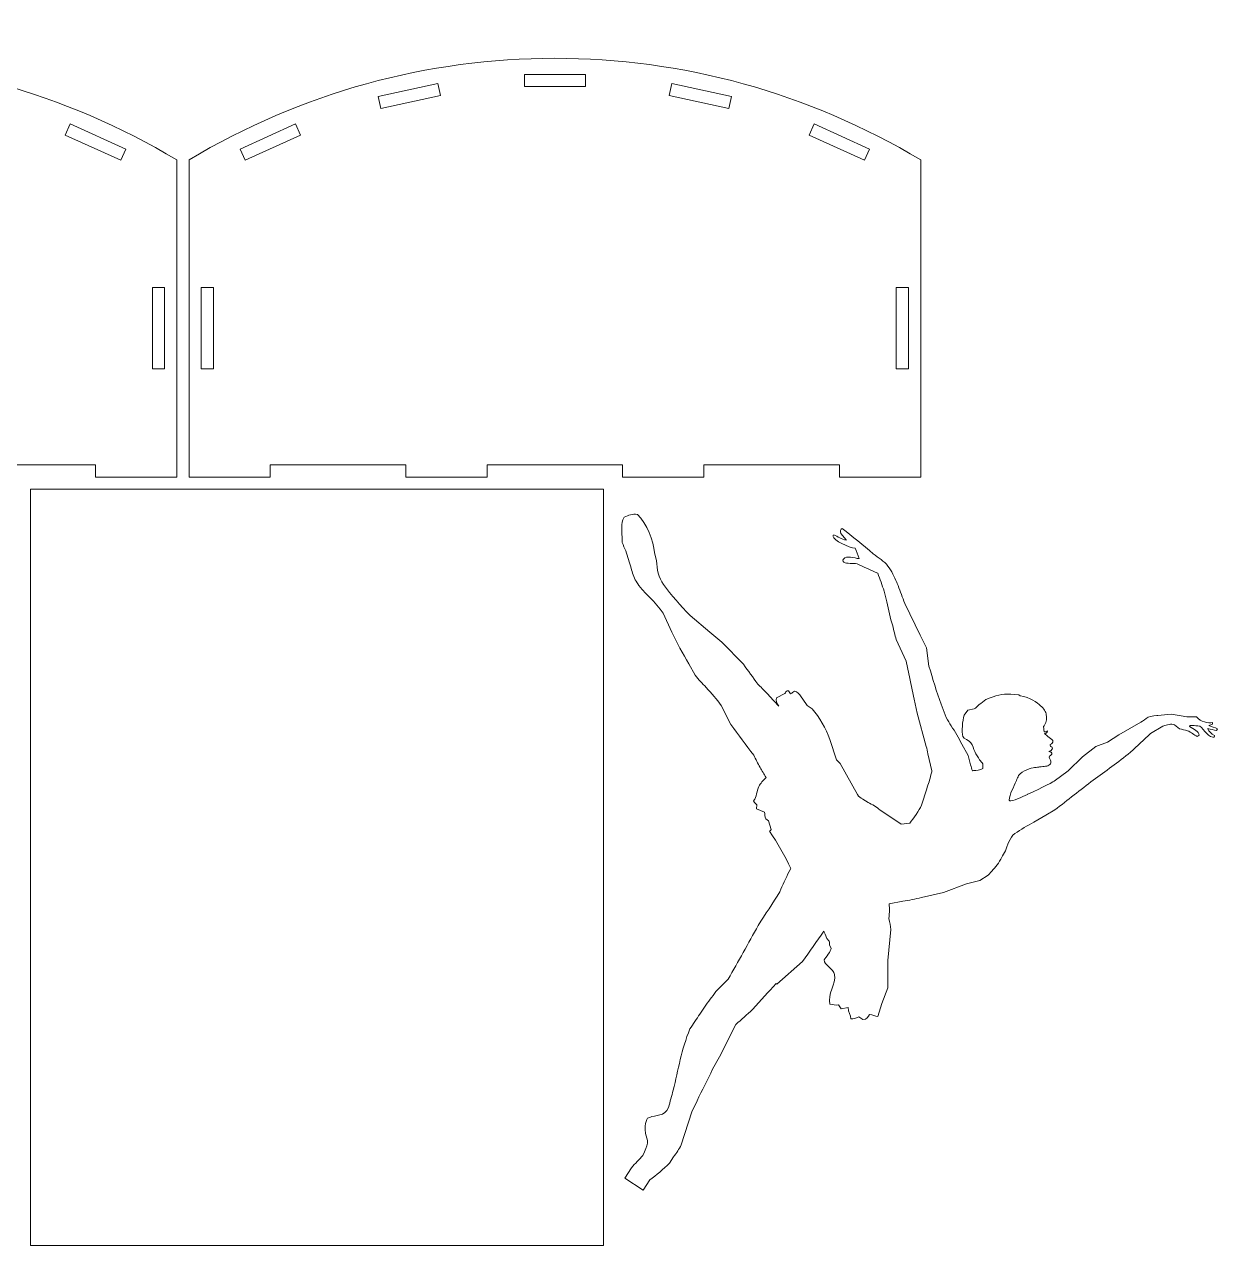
# Model space of a CAD drawing. Header units: millimetres. Extents: x -310 to 310, y -150 to 155.
# Drawn here: x 16 to 309.5, y -150 to 150.3 of the extents above; entities that cross this region are included whole.
import ezdxf

# ---------------------------------------------------------------- set-up
doc = ezdxf.new("R2010")
doc.units = ezdxf.units.MM
doc.header["$MEASUREMENT"] = 0
doc.layers.add('Layer 1', color=7, linetype='Continuous')

msp = doc.modelspace()

# ---------------------------------------------------------------- linework, layer by layer
at = {"layer": 'Layer 1', "color": 250, "lineweight": 20}
for points, knots in [([(53.4779, 117), (53.4779, 117), (53.4779, 39), (53.4779, 39), (53.4779, 39), (53.4779, 39), (33.4779, 39), (33.4779, 39), (33.4779, 39), (33.4779, 39), (33.4779, 42), (33.4779, 42), (33.4779, 42), (33.4779, 42), (0.1446, 42), (0.1446, 42), (0.1446, 42), (0.1446, 42), (0.1446, 39), (0.1446, 39), (0.1446, 39), (0.1446, 39), (-19.8554, 39), (-19.8554, 39), (-19.8554, 39), (-19.8554, 39), (-19.8554, 42), (-19.8554, 42), (-19.8554, 42), (-19.8554, 42), (-53.1888, 42), (-53.1888, 42), (-53.1888, 42), (-53.1888, 42), (-53.1888, 39), (-53.1888, 39), (-53.1888, 39), (-53.1888, 39), (-73.1888, 39), (-73.1888, 39), (-73.1888, 39), (-73.1888, 39), (-73.1888, 42), (-73.1888, 42), (-73.1888, 42), (-73.1888, 42), (-106.5221, 42), (-106.5221, 42), (-106.5221, 42), (-106.5221, 42), (-106.5221, 39), (-106.5221, 39), (-106.5221, 39), (-106.5221, 39), (-126.5221, 39), (-126.5221, 39), (-126.5221, 39), (-126.5221, 39), (-126.5221, 117), (-126.5221, 117), (-126.5221, 117), (-71.1517, 150.3333), (-1.8925, 150.3333), (53.4779, 117)], [0, 0, 0, 0, 0.05882353, 0.05882353, 0.05882353, 0.05882353, 0.11764706, 0.11764706, 0.11764706, 0.11764706, 0.17647059, 0.17647059, 0.17647059, 0.17647059, 0.23529412, 0.23529412, 0.23529412, 0.23529412, 0.29411765, 0.29411765, 0.29411765, 0.29411765, 0.35294118, 0.35294118, 0.35294118, 0.35294118, 0.41176471, 0.41176471, 0.41176471, 0.41176471, 0.47058824, 0.47058824, 0.47058824, 0.47058824, 0.52941176, 0.52941176, 0.52941176, 0.52941176, 0.58823529, 0.58823529, 0.58823529, 0.58823529, 0.64705882, 0.64705882, 0.64705882, 0.64705882, 0.70588235, 0.70588235, 0.70588235, 0.70588235, 0.76470588, 0.76470588, 0.76470588, 0.76470588, 0.82352941, 0.82352941, 0.82352941, 0.82352941, 0.88235294, 0.88235294, 0.88235294, 0.88235294, 1, 1, 1, 1]), ([(56.4779, 117), (56.4779, 117), (56.4779, 39), (56.4779, 39), (56.4779, 39), (56.4779, 39), (76.4779, 39), (76.4779, 39), (76.4779, 39), (76.4779, 39), (76.4779, 42), (76.4779, 42), (76.4779, 42), (76.4779, 42), (109.8112, 42), (109.8112, 42), (109.8112, 42), (109.8112, 42), (109.8112, 39), (109.8112, 39), (109.8112, 39), (109.8112, 39), (129.8112, 39), (129.8112, 39), (129.8112, 39), (129.8112, 39), (129.8112, 42), (129.8112, 42), (129.8112, 42), (129.8112, 42), (163.1446, 42), (163.1446, 42), (163.1446, 42), (163.1446, 42), (163.1446, 39), (163.1446, 39), (163.1446, 39), (163.1446, 39), (183.1446, 39), (183.1446, 39), (183.1446, 39), (183.1446, 39), (183.1446, 42), (183.1446, 42), (183.1446, 42), (183.1446, 42), (216.4779, 42), (216.4779, 42), (216.4779, 42), (216.4779, 42), (216.4779, 39), (216.4779, 39), (216.4779, 39), (216.4779, 39), (236.4779, 39), (236.4779, 39), (236.4779, 39), (236.4779, 39), (236.4779, 117), (236.4779, 117), (236.4779, 117), (181.1075, 150.3333), (111.8483, 150.3333), (56.4779, 117)], [0, 0, 0, 0, 0.05882353, 0.05882353, 0.05882353, 0.05882353, 0.11764706, 0.11764706, 0.11764706, 0.11764706, 0.17647059, 0.17647059, 0.17647059, 0.17647059, 0.23529412, 0.23529412, 0.23529412, 0.23529412, 0.29411765, 0.29411765, 0.29411765, 0.29411765, 0.35294118, 0.35294118, 0.35294118, 0.35294118, 0.41176471, 0.41176471, 0.41176471, 0.41176471, 0.47058824, 0.47058824, 0.47058824, 0.47058824, 0.52941176, 0.52941176, 0.52941176, 0.52941176, 0.58823529, 0.58823529, 0.58823529, 0.58823529, 0.64705882, 0.64705882, 0.64705882, 0.64705882, 0.70588235, 0.70588235, 0.70588235, 0.70588235, 0.76470588, 0.76470588, 0.76470588, 0.76470588, 0.82352941, 0.82352941, 0.82352941, 0.82352941, 0.88235294, 0.88235294, 0.88235294, 0.88235294, 1, 1, 1, 1]), ([(118.3157, 132.8393), (118.3157, 132.8393), (103.6561, 129.6619), (103.6561, 129.6619), (103.6561, 129.6619), (103.6561, 129.6619), (103.0206, 132.5938), (103.0206, 132.5938), (103.0206, 132.5938), (103.0206, 132.5938), (117.6802, 135.7712), (117.6802, 135.7712), (117.6802, 135.7712), (117.6802, 135.7712), (118.3157, 132.8393), (118.3157, 132.8393)], [0, 0, 0, 0, 0.2, 0.2, 0.2, 0.2, 0.4, 0.4, 0.4, 0.4, 0.6, 0.6, 0.6, 0.6, 1, 1, 1, 1]), ([(153.9779, 135.0528), (153.9779, 135.0528), (138.9779, 135.0528), (138.9779, 135.0528), (138.9779, 135.0528), (138.9779, 135.0528), (138.9779, 138.0528), (138.9779, 138.0528), (138.9779, 138.0528), (138.9779, 138.0528), (153.9779, 138.0528), (153.9779, 138.0528), (153.9779, 138.0528), (153.9779, 138.0528), (153.9779, 135.0528), (153.9779, 135.0528)], [0, 0, 0, 0, 0.2, 0.2, 0.2, 0.2, 0.4, 0.4, 0.4, 0.4, 0.6, 0.6, 0.6, 0.6, 1, 1, 1, 1]), ([(189.2997, 129.6619), (189.2997, 129.6619), (174.6401, 132.8393), (174.6401, 132.8393), (174.6401, 132.8393), (174.6401, 132.8393), (175.2756, 135.7712), (175.2756, 135.7712), (175.2756, 135.7712), (175.2756, 135.7712), (189.9352, 132.5938), (189.9352, 132.5938), (189.9352, 132.5938), (189.9352, 132.5938), (189.2997, 129.6619), (189.2997, 129.6619)], [0, 0, 0, 0, 0.2, 0.2, 0.2, 0.2, 0.4, 0.4, 0.4, 0.4, 0.6, 0.6, 0.6, 0.6, 1, 1, 1, 1]), ([(27.2663, 125.8526), (27.2663, 125.8526), (26.0242, 123.1218), (26.0242, 123.1218), (26.0242, 123.1218), (26.0242, 123.1218), (39.6781, 116.9112), (39.6781, 116.9112), (39.6781, 116.9112), (39.6781, 116.9112), (40.9202, 119.642), (40.9202, 119.642), (40.9202, 119.642), (40.9202, 119.642), (27.2663, 125.8526), (27.2663, 125.8526)], [0, 0, 0, 0, 0.2, 0.2, 0.2, 0.2, 0.4, 0.4, 0.4, 0.4, 0.6, 0.6, 0.6, 0.6, 1, 1, 1, 1]), ([(82.6895, 125.8526), (82.6895, 125.8526), (83.9316, 123.1218), (83.9316, 123.1218), (83.9316, 123.1218), (83.9316, 123.1218), (70.2777, 116.9112), (70.2777, 116.9112), (70.2777, 116.9112), (70.2777, 116.9112), (69.0356, 119.642), (69.0356, 119.642), (69.0356, 119.642), (69.0356, 119.642), (82.6895, 125.8526), (82.6895, 125.8526)], [0, 0, 0, 0, 0.2, 0.2, 0.2, 0.2, 0.4, 0.4, 0.4, 0.4, 0.6, 0.6, 0.6, 0.6, 1, 1, 1, 1]), ([(222.6781, 116.9112), (222.6781, 116.9112), (209.0242, 123.1218), (209.0242, 123.1218), (209.0242, 123.1218), (209.0242, 123.1218), (210.2663, 125.8526), (210.2663, 125.8526), (210.2663, 125.8526), (210.2663, 125.8526), (223.9202, 119.642), (223.9202, 119.642), (223.9202, 119.642), (223.9202, 119.642), (222.6781, 116.9112), (222.6781, 116.9112)], [0, 0, 0, 0, 0.2, 0.2, 0.2, 0.2, 0.4, 0.4, 0.4, 0.4, 0.6, 0.6, 0.6, 0.6, 1, 1, 1, 1]), ([(50.4779, 85.6441), (50.4779, 85.6441), (47.4779, 85.6441), (47.4779, 85.6441), (47.4779, 85.6441), (47.4779, 85.6441), (47.4779, 65.6441), (47.4779, 65.6441), (47.4779, 65.6441), (47.4779, 65.6441), (50.4779, 65.6441), (50.4779, 65.6441), (50.4779, 65.6441), (50.4779, 65.6441), (50.4779, 85.6441), (50.4779, 85.6441)], [0, 0, 0, 0, 0.2, 0.2, 0.2, 0.2, 0.4, 0.4, 0.4, 0.4, 0.6, 0.6, 0.6, 0.6, 1, 1, 1, 1]), ([(59.4779, 85.6441), (59.4779, 85.6441), (62.4779, 85.6441), (62.4779, 85.6441), (62.4779, 85.6441), (62.4779, 85.6441), (62.4779, 65.6441), (62.4779, 65.6441), (62.4779, 65.6441), (62.4779, 65.6441), (59.4779, 65.6441), (59.4779, 65.6441), (59.4779, 65.6441), (59.4779, 65.6441), (59.4779, 85.6441), (59.4779, 85.6441)], [0, 0, 0, 0, 0.2, 0.2, 0.2, 0.2, 0.4, 0.4, 0.4, 0.4, 0.6, 0.6, 0.6, 0.6, 1, 1, 1, 1]), ([(230.4779, 65.6441), (230.4779, 65.6441), (230.4779, 85.6441), (230.4779, 85.6441), (230.4779, 85.6441), (230.4779, 85.6441), (233.4779, 85.6441), (233.4779, 85.6441), (233.4779, 85.6441), (233.4779, 85.6441), (233.4779, 65.6441), (233.4779, 65.6441), (233.4779, 65.6441), (233.4779, 65.6441), (230.4779, 65.6441), (230.4779, 65.6441)], [0, 0, 0, 0, 0.2, 0.2, 0.2, 0.2, 0.4, 0.4, 0.4, 0.4, 0.6, 0.6, 0.6, 0.6, 1, 1, 1, 1]), ([(158.4779, 36), (158.4779, 36), (17.4779, 36), (17.4779, 36), (17.4779, 36), (17.4779, 36), (17.4779, -150), (17.4779, -150), (17.4779, -150), (17.4779, -150), (158.4779, -150), (158.4779, -150), (158.4779, -150), (158.4779, -150), (158.4779, 36), (158.4779, 36)], [0, 0, 0, 0, 0.2, 0.2, 0.2, 0.2, 0.4, 0.4, 0.4, 0.4, 0.6, 0.6, 0.6, 0.6, 1, 1, 1, 1])]:
    msp.add_open_spline(points, degree=3, knots=knots, dxfattribs=at)
at = {"layer": 'Layer 1', "color": 250, "lineweight": 9}
msp.add_open_spline([(174.6551, -129.7202), (174.6551, -129.7202), (175.6943, -128.2017), (175.6943, -128.2017), (175.6943, -128.2017), (176.3606, -127.1859), (177.1027, -126.3007), (177.5199, -125.2407), (177.5199, -125.2407), (177.5199, -125.2407), (180.2042, -117.0872), (180.2042, -117.0872), (180.2042, -117.0872), (180.2042, -117.0872), (181.5069, -114.3987), (181.5069, -114.3987), (181.5069, -114.3987), (182.5735, -111.7786), (184.1097, -109.3386), (185.2964, -106.6256), (185.2964, -106.6256), (185.2964, -106.6256), (186.9422, -103.5809), (186.9422, -103.5809), (186.9422, -103.5809), (186.9422, -103.5809), (190.9969, -95.6385), (190.9969, -95.6385), (190.9969, -95.6385), (192.3705, -94.4036), (193.745, -93.1741), (195.1182, -91.9422), (195.1182, -91.9422), (195.1182, -91.9422), (198.9039, -87.7553), (198.9039, -87.7553), (198.9039, -87.7553), (199.5789, -87.0157), (200.26, -86.2785), (200.9355, -85.5382), (200.9355, -85.5382), (200.9841, -85.5854), (201.0337, -85.6291), (201.0766, -85.6728), (201.0766, -85.6728), (201.0766, -85.6728), (207.3879, -80.1716), (207.3879, -80.1716), (207.3879, -80.1716), (209.1339, -77.6787), (210.8852, -75.1887), (212.6377, -72.6978), (212.6377, -72.6978), (212.7727, -72.9418), (212.9016, -73.1909), (212.9898, -73.4435), (212.9898, -73.4435), (212.9898, -73.4435), (213.3664, -74.4702), (213.3664, -74.4702), (213.3664, -74.4702), (213.3664, -74.4702), (214.0042, -75.1519), (214.0042, -75.1519), (214.0042, -75.1519), (214.0184, -75.4478), (214.0329, -75.7445), (214.0426, -76.0363), (214.0426, -76.0363), (214.0426, -76.0363), (214.4638, -76.9077), (214.4638, -76.9077), (214.4638, -76.9077), (214.468, -77.3943), (213.094, -79.2769), (212.737, -79.7499), (212.737, -79.7499), (212.6654, -81.0046), (215.0801, -81.9158), (215.3038, -83.3135), (215.3038, -83.3135), (215.6875, -85.6815), (213.4862, -88.0676), (214.1347, -90.6461), (214.1347, -90.6461), (214.901, -90.578), (215.389, -91.0373), (216.2696, -90.7547), (216.2696, -90.7547), (216.2696, -90.7547), (216.9481, -91.7375), (216.9481, -91.7375), (216.9481, -91.7375), (216.9481, -91.7375), (218.6098, -91.462), (218.6098, -91.462), (218.6098, -91.462), (218.621, -92.5799), (219.2905, -93.3132), (219.3184, -94.2485), (219.3184, -94.2485), (219.9067, -94.277), (220.4791, -94.1459), (221.2209, -93.7064), (221.2209, -93.7064), (221.2209, -93.7064), (222.2692, -94.4202), (222.2692, -94.4202), (222.2692, -94.4202), (223.2061, -94.3722), (223.5714, -93.7519), (223.912, -93.1796), (223.912, -93.1796), (224.6963, -93.1711), (225.2182, -93.5468), (225.9363, -93.6736), (225.9363, -93.6736), (225.9363, -93.6736), (226.9397, -90.4606), (226.9397, -90.4606), (226.9397, -90.4606), (226.9397, -90.4606), (228.3657, -86.6146), (228.3657, -86.6146), (228.3657, -86.6146), (228.3657, -86.6146), (228.3693, -79.8688), (228.3693, -79.8688), (228.3693, -79.8688), (228.3693, -79.8688), (229.1485, -72.296), (229.1485, -72.296), (229.1485, -72.296), (229.1673, -71.4081), (228.7231, -70.5219), (228.674, -69.5789), (228.674, -69.5789), (228.7179, -68.839), (228.7596, -68.1045), (228.8056, -67.3666), (228.8056, -67.3666), (228.8056, -67.3666), (228.7398, -65.9191), (228.7398, -65.9191), (228.7398, -65.9191), (228.7398, -65.9191), (232.0874, -65.2602), (232.0874, -65.2602), (232.0874, -65.2602), (233.5762, -65.113), (235.2304, -64.8143), (236.6486, -64.3568), (236.6486, -64.3568), (236.6486, -64.3568), (242.1226, -63.1276), (242.1226, -63.1276), (242.1226, -63.1276), (242.1226, -63.1276), (247.7662, -61.0455), (247.7662, -61.0455), (247.7662, -61.0455), (247.7662, -61.0455), (250.9981, -60.2339), (250.9981, -60.2339), (250.9981, -60.2339), (250.9981, -60.2339), (253.0905, -58.8703), (253.0905, -58.8703), (253.0905, -58.8703), (253.0905, -58.8703), (253.9604, -57.8962), (253.9604, -57.8962), (253.9604, -57.8962), (254.9008, -56.9635), (255.801, -55.877), (256.4186, -54.4984), (256.4186, -54.4984), (256.7228, -53.9763), (257.0244, -53.4557), (257.3309, -52.9376), (257.3309, -52.9376), (257.7945, -51.7913), (258.3752, -49.5513), (259.6128, -48.6897), (259.6128, -48.6897), (261.1147, -47.6433), (262.7747, -46.7348), (264.3285, -45.847), (264.3285, -45.847), (264.3285, -45.847), (267.2329, -44.1254), (267.2329, -44.1254), (267.2329, -44.1254), (267.2329, -44.1254), (269.4839, -42.8666), (269.4839, -42.8666), (269.4839, -42.8666), (272.6366, -40.4101), (275.7919, -37.956), (278.9424, -35.4984), (278.9424, -35.4984), (282.0114, -33.3136), (285.0592, -31.1763), (288.0946, -28.6611), (288.0946, -28.6611), (289.749, -27.1379), (291.4064, -25.6125), (293.0566, -24.0886), (293.0566, -24.0886), (293.0566, -24.0886), (296.0286, -22.263), (296.0286, -22.263), (296.0286, -22.263), (296.0286, -22.263), (296.068, -22.2852), (296.068, -22.2852), (296.068, -22.2852), (296.0754, -22.2664), (296.0869, -22.2488), (296.0951, -22.2333), (296.0951, -22.2333), (297.1036, -21.8674), (298.1415, -21.5911), (298.9516, -21.915), (298.9516, -21.915), (298.9516, -21.915), (300.1631, -22.8827), (300.1631, -22.8827), (300.1631, -22.8827), (300.8118, -23.0462), (301.461, -23.2097), (302.1137, -23.3698), (302.1137, -23.3698), (303.0809, -23.7272), (303.7218, -24.4834), (304.5225, -24.7761), (304.5225, -24.7761), (304.5225, -24.7761), (304.9861, -24.4693), (304.9861, -24.4693), (304.9861, -24.4693), (304.9216, -23.5234), (303.6568, -23.0214), (302.5982, -22.3744), (302.5982, -22.3744), (302.5982, -22.3744), (302.7964, -22.0721), (302.7964, -22.0721), (302.7964, -22.0721), (303.4192, -22.0981), (304.0391, -22.1256), (304.6663, -22.1577), (304.6663, -22.1577), (305.9096, -22.2263), (306.8312, -24.8603), (308.324, -24.991), (308.324, -24.991), (308.324, -24.991), (308.6849, -24.9682), (308.6849, -24.9682), (308.6849, -24.9682), (308.7126, -24.8418), (308.737, -24.7091), (308.7666, -24.5837), (308.7666, -24.5837), (307.9859, -24.0937), (307.4025, -23.6025), (307.1677, -23.0117), (307.1677, -23.0117), (307.1432, -22.9642), (307.117, -22.9112), (307.0886, -22.8699), (307.0886, -22.8699), (307.8965, -22.9922), (308.5502, -23.2498), (309.2402, -23.3209), (309.2402, -23.3209), (309.2402, -23.3209), (309.522, -22.8912), (309.522, -22.8912), (309.522, -22.8912), (308.8171, -22.6305), (308.1121, -22.372), (307.4073, -22.1187), (307.4073, -22.1187), (307.4073, -22.1187), (307.4487, -22.0556), (307.4487, -22.0556), (307.4487, -22.0556), (307.7074, -21.9633), (307.9749, -21.8765), (308.2357, -21.7865), (308.2357, -21.7865), (308.2357, -21.7865), (308.2793, -21.7201), (308.2793, -21.7201), (308.2793, -21.7201), (308.2664, -21.5988), (308.2605, -21.4777), (308.2545, -21.3547), (308.2545, -21.3547), (307.2003, -21.568), (305.2943, -21.2535), (304.3612, -19.9432), (304.3612, -19.9432), (303.6177, -19.8713), (302.7564, -20.0497), (301.9867, -19.9592), (301.9867, -19.9592), (300.6936, -19.7519), (299.4, -19.5509), (298.1025, -19.3395), (298.1025, -19.3395), (297.0128, -19.456), (295.9297, -19.5435), (294.8472, -19.6272), (294.8472, -19.6272), (294.8472, -19.6272), (293.0059, -19.742), (292.4463, -20.0704), (292.4463, -20.0704), (291.829, -20.4869), (291.2275, -20.927), (290.6348, -21.2661), (290.6348, -21.2661), (290.6348, -21.2661), (285.209, -24.4174), (285.209, -24.4174), (285.209, -24.4174), (285.209, -24.4174), (282.4506, -26.1551), (282.4506, -26.1551), (282.4506, -26.1551), (282.4506, -26.1551), (279.5905, -27.2854), (279.5905, -27.2854), (279.5905, -27.2854), (279.5905, -27.2854), (276.2723, -29.8155), (276.2723, -29.8155), (276.2723, -29.8155), (276.2723, -29.8155), (272.7226, -33.2296), (272.7226, -33.2296), (272.7226, -33.2296), (272.7226, -33.2296), (269.3294, -35.8004), (269.3294, -35.8004), (269.3294, -35.8004), (268.8524, -36.0421), (264.2315, -38.4045), (262.7692, -39.0057), (262.7692, -39.0057), (262.7692, -39.0057), (262.7851, -39.0216), (262.7851, -39.0216), (262.7851, -39.0216), (261.3772, -39.7025), (259.0808, -40.808), (258.3498, -40.6156), (258.3498, -40.6156), (258.3182, -40.5681), (258.2885, -40.518), (258.2561, -40.4723), (258.2561, -40.4723), (258.3916, -38.89), (259.3333, -37.2765), (260.0147, -35.6121), (260.0147, -35.6121), (260.2038, -35.1969), (260.3876, -34.7814), (260.5762, -34.3636), (260.5762, -34.3636), (261.3975, -33.1698), (263.7834, -32.5512), (264.4583, -32.4025), (264.4583, -32.4025), (264.4815, -32.4115), (264.5097, -32.4085), (264.5345, -32.4207), (264.5345, -32.4207), (264.983, -32.3677), (265.5329, -32.3034), (265.7308, -32.2935), (265.7308, -32.2935), (265.7611, -32.2923), (265.7809, -32.2784), (265.8004, -32.264), (265.8004, -32.264), (266.2642, -32.2245), (266.7329, -32.157), (267.204, -32.1143), (267.204, -32.1143), (267.6266, -32.072), (267.9993, -31.9194), (268.216, -31.7033), (268.216, -31.7033), (268.3935, -31.5548), (268.4742, -31.3948), (268.4989, -31.2718), (268.4989, -31.2718), (268.4989, -31.2718), (268.5054, -31.2649), (268.5054, -31.2649), (268.5054, -31.2649), (268.5054, -31.2649), (268.5142, -31.1724), (268.5142, -31.1724), (268.5142, -31.1724), (268.5117, -31.162), (268.5108, -31.159), (268.5145, -31.1482), (268.5145, -31.1482), (268.5152, -30.9746), (268.4775, -30.6743), (268.435, -30.5824), (268.435, -30.5824), (268.3381, -30.3962), (268.1007, -30.1648), (268.1195, -29.9051), (268.1195, -29.9051), (268.1421, -29.4254), (268.5971, -29.458), (268.7078, -29.1037), (268.7078, -29.1037), (268.7389, -28.9979), (268.7252, -28.7533), (268.6066, -28.6826), (268.6066, -28.6826), (268.5375, -28.6373), (268.4713, -28.6079), (268.3813, -28.5752), (268.3813, -28.5752), (268.2907, -28.5389), (268.1782, -28.5116), (268.0614, -28.5123), (268.0614, -28.5123), (268.0584, -28.5091), (268.0521, -28.505), (268.0506, -28.4994), (268.0506, -28.4994), (268.0506, -28.4994), (268.0435, -28.4756), (268.0435, -28.4756), (268.0435, -28.4756), (268.4643, -28.3087), (268.8264, -28.1515), (268.8717, -27.7699), (268.8717, -27.7699), (268.8806, -27.6926), (268.8709, -27.5218), (268.8064, -27.435), (268.8064, -27.435), (268.6854, -27.2856), (268.3304, -27.3227), (268.3262, -27.0246), (268.3262, -27.0246), (268.3191, -26.5791), (268.6101, -26.6946), (268.8334, -26.4203), (268.8334, -26.4203), (268.9364, -26.2956), (269.0137, -26.1116), (269.0256, -25.9363), (269.0256, -25.9363), (269.044, -25.702), (268.6094, -25.4661), (268.4884, -25.3725), (268.4884, -25.3725), (268.2759, -25.2008), (268.0481, -25.0363), (267.8275, -24.8689), (267.8275, -24.8689), (267.6898, -24.7635), (267.5907, -24.6236), (267.4496, -24.5095), (267.4496, -24.5095), (267.2939, -24.3762), (267.0973, -24.2542), (266.9705, -24.0843), (266.9705, -24.0843), (266.9705, -24.0843), (266.9895, -24.0503), (266.9895, -24.0503), (266.9895, -24.0503), (267.1227, -24.0301), (267.2638, -24.0026), (267.3837, -23.9369), (267.3837, -23.9369), (267.5039, -23.8675), (267.7612, -23.5335), (267.714, -23.4017), (267.714, -23.4017), (267.6143, -23.3867), (267.5278, -23.5293), (267.4555, -23.5782), (267.4555, -23.5782), (267.316, -23.6664), (267.0311, -23.6669), (266.9005, -23.6533), (266.9005, -23.6533), (266.9005, -23.6533), (266.8573, -23.637), (266.8573, -23.637), (266.8573, -23.637), (266.7906, -23.4708), (266.8036, -22.9849), (266.7854, -22.7709), (266.7854, -22.7709), (266.7689, -22.6218), (266.6729, -22.4232), (266.7156, -22.3126), (266.7156, -22.3126), (266.7572, -22.2101), (266.8852, -22.1209), (266.9471, -22.0313), (266.9471, -22.0313), (267.0862, -21.83), (267.2131, -21.573), (267.2883, -21.3363), (267.2883, -21.3363), (267.4169, -20.9573), (267.4746, -20.5329), (267.4657, -20.0906), (267.4657, -20.0906), (267.4671, -19.9161), (267.4293, -19.7382), (267.377, -19.5612), (267.377, -19.5612), (267.3918, -18.7167), (266.7009, -17.88), (265.9929, -17.2445), (265.9929, -17.2445), (265.1385, -16.4323), (263.419, -15.1341), (260.988, -14.7666), (260.988, -14.7666), (260.988, -14.7666), (260.6238, -14.5772), (260.6238, -14.5772), (260.6238, -14.5772), (260.6238, -14.5772), (259.4368, -14.4541), (259.4368, -14.4541), (259.4368, -14.4541), (257.2676, -14.2127), (255.5117, -14.5309), (253.5583, -15.301), (253.5583, -15.301), (253.5583, -15.301), (252.5236, -15.7025), (252.5236, -15.7025), (252.5236, -15.7025), (251.9666, -16.1191), (251.412, -16.541), (250.8511, -16.9582), (250.8511, -16.9582), (250.3627, -17.3591), (250.1138, -17.833), (249.6087, -18.0311), (249.6087, -18.0311), (249.6087, -18.0311), (248.0815, -18.303), (248.0815, -18.303), (248.0815, -18.303), (248.0815, -18.303), (247.209, -19.5777), (247.209, -19.5777), (247.209, -19.5777), (246.7522, -20.968), (246.4979, -23.6008), (246.8528, -24.82), (246.8528, -24.82), (246.9716, -25.2537), (248.4685, -25.8797), (248.796, -26.3258), (248.796, -26.3258), (249.2848, -26.9904), (249.4602, -27.8234), (249.7851, -28.5181), (249.7851, -28.5181), (250.1864, -29.202), (250.5809, -29.8891), (250.983, -30.5749), (250.983, -30.5749), (251.2508, -30.8948), (251.5174, -31.2069), (251.7841, -31.5267), (251.7841, -31.5267), (251.7841, -31.5267), (251.7651, -32.6712), (251.7651, -32.6712), (251.7651, -32.6712), (251.1416, -32.9757), (250.1407, -33.2901), (249.4548, -33.1961), (249.4548, -33.1961), (249.366, -33.2175), (249.2777, -33.2354), (249.1856, -33.2542), (249.1856, -33.2542), (249.049, -32.7628), (248.9045, -32.2719), (248.7633, -31.7801), (248.7633, -31.7801), (248.7633, -31.7801), (248.148, -29.4868), (248.148, -29.4868), (248.148, -29.4868), (248.148, -29.4868), (246.59, -26.6914), (246.59, -26.6914), (246.59, -26.6914), (245.8403, -25.1919), (244.926, -23.6093), (243.9973, -22.1761), (243.9973, -22.1761), (243.5762, -21.5038), (243.1621, -20.831), (242.7402, -20.1571), (242.7402, -20.1571), (242.7402, -20.1571), (241.517, -16.848), (241.517, -16.848), (241.517, -16.848), (240.3358, -13.796), (239.4992, -10.5945), (238.5231, -7.4812), (238.5231, -7.4812), (238.5231, -7.4812), (237.907, -2.953), (237.907, -2.953), (237.907, -2.953), (237.907, -2.953), (236.3353, 0.1186), (236.3353, 0.1186), (236.3353, 0.1186), (236.3353, 0.1186), (232.5678, 7.9505), (232.5678, 7.9505), (232.5678, 7.9505), (232.0177, 9.4011), (231.4612, 10.8563), (230.907, 12.3062), (230.907, 12.3062), (230.907, 12.3062), (230.9548, 12.3269), (230.9548, 12.3269), (230.9548, 12.3269), (230.8496, 12.5451), (230.754, 12.7601), (230.6526, 12.9786), (230.6526, 12.9786), (230.6414, 13.0045), (230.6345, 13.031), (230.6205, 13.0598), (230.6205, 13.0598), (230.6205, 13.0598), (230.6127, 13.0639), (230.6127, 13.0639), (230.6127, 13.0639), (229.9614, 14.475), (229.3389, 15.895), (228.4264, 17.1127), (228.4264, 17.1127), (227.5042, 18.3514), (225.9947, 19.1274), (224.8224, 20.1356), (224.8224, 20.1356), (222.3202, 22.2818), (219.7472, 24.3569), (217.1259, 26.3935), (217.1259, 26.3935), (216.7637, 26.2275), (216.6185, 25.5981), (216.8274, 25.1558), (216.8274, 25.1558), (216.8274, 25.1558), (218.1814, 23.5498), (218.1814, 23.5498), (218.1814, 23.5498), (218.1814, 23.5498), (218.1807, 23.4826), (218.1807, 23.4826), (218.1807, 23.4826), (216.9242, 23.6415), (216.138, 24.4443), (215.0975, 24.7665), (215.0975, 24.7665), (215.0273, 24.702), (214.9594, 24.632), (214.8897, 24.5657), (214.8897, 24.5657), (214.9746, 23.3488), (218.9007, 21.6645), (220.3589, 21.5155), (220.3589, 21.5155), (220.6215, 20.7573), (221.0656, 19.8283), (221.3507, 18.948), (221.3507, 18.948), (220.2385, 19.0472), (218.1253, 19.8645), (217.4888, 18.7985), (217.4888, 18.7985), (217.354, 18.6405), (217.3131, 18.4828), (217.4104, 18.2498), (217.4104, 18.2498), (217.5059, 18.1197), (217.4167, 18.2094), (217.5451, 18.1084), (217.5451, 18.1084), (218.336, 17.5853), (219.813, 17.9422), (220.8451, 17.6425), (220.8451, 17.6425), (222.5414, 16.8837), (224.2294, 16.1206), (225.9174, 15.3598), (225.9174, 15.3598), (226.458, 13.8804), (226.9781, 12.4101), (227.5079, 10.9492), (227.5079, 10.9492), (227.7466, 10.0677), (227.9323, 9.1894), (228.1211, 8.2844), (228.1211, 8.2844), (228.53, 6.3265), (228.9822, 4.3278), (229.5966, 2.4176), (229.5966, 2.4176), (229.8769, 1.3002), (230.154, 0.1773), (230.4332, -0.9419), (230.4332, -0.9419), (230.4332, -0.9419), (232.872, -6.2827), (232.872, -6.2827), (232.872, -6.2827), (232.872, -6.2827), (233.5373, -9.3797), (233.5373, -9.3797), (233.5373, -9.3797), (233.9967, -11.4675), (234.4503, -13.5508), (234.9063, -15.6383), (234.9063, -15.6383), (234.9063, -15.6383), (235.5975, -19.0561), (235.5975, -19.0561), (235.5975, -19.0561), (235.5975, -19.0561), (237.8583, -27.2502), (237.8583, -27.2502), (237.8583, -27.2502), (237.9891, -27.8508), (238.1245, -28.4531), (238.2545, -29.0556), (238.2545, -29.0556), (238.2545, -29.0556), (239.2621, -33.2225), (239.2621, -33.2225), (239.2621, -33.2225), (239.1708, -33.5612), (239.0731, -33.8933), (238.9831, -34.2314), (238.9831, -34.2314), (238.7391, -35.3693), (238.3737, -36.4566), (237.9538, -37.6824), (237.9538, -37.6824), (237.9538, -37.6824), (236.6523, -41.7241), (236.6523, -41.7241), (236.6523, -41.7241), (236.1794, -42.999), (234.623, -44.9185), (233.8122, -46.1093), (233.8122, -46.1093), (233.8122, -46.1093), (231.6704, -46.3223), (231.6704, -46.3223), (231.6704, -46.3223), (231.6704, -46.3223), (226.456, -42.8664), (226.456, -42.8664), (226.456, -42.8664), (225.7895, -42.2581), (224.4156, -41.4292), (223.5654, -41.0453), (223.5654, -41.0453), (223.5654, -41.0453), (222.229, -40.249), (222.229, -40.249), (222.229, -40.249), (222.2069, -40.2143), (222.1794, -40.182), (222.154, -40.1466), (222.154, -40.1466), (221.6914, -39.9589), (221.262, -39.6172), (220.9487, -39.0499), (220.9487, -39.0499), (220.9487, -39.0499), (216.704, -31.4287), (216.704, -31.4287), (216.704, -31.4287), (216.4339, -31.2288), (216.146, -30.9472), (215.8047, -30.4993), (215.8047, -30.4993), (215.8047, -30.4993), (214.1375, -25.5249), (214.1375, -25.5249), (214.1375, -25.5249), (213.1432, -22.824), (211.5462, -19.958), (209.7736, -18.0323), (209.7736, -18.0323), (209.7736, -18.0323), (208.5672, -17.1472), (208.5672, -17.1472), (208.5672, -17.1472), (207.5103, -15.9707), (206.7537, -13.9166), (205.4433, -13.6324), (205.4433, -13.6324), (205.0154, -13.922), (204.9514, -14.0455), (204.458, -14.3102), (204.458, -14.3102), (204.458, -14.3102), (203.9929, -13.596), (203.9929, -13.596), (203.9929, -13.596), (203.9929, -13.596), (203.6639, -13.5836), (203.6639, -13.5836), (203.6639, -13.5836), (203.2789, -13.5985), (203.3106, -14.0032), (203.0582, -14.2448), (203.0582, -14.2448), (203.0582, -14.2448), (201.0016, -15.3261), (201.0016, -15.3261), (201.0016, -15.3261), (200.8237, -15.9023), (201.0915, -16.6678), (201.5394, -17.3583), (201.5394, -17.3583), (200.5664, -16.2629), (199.55, -15.1729), (198.5365, -14.0677), (198.5365, -14.0677), (197.8252, -13.3419), (197.1064, -12.6114), (196.386, -11.8866), (196.386, -11.8866), (195.2116, -10.2655), (194.039, -8.6472), (192.8627, -7.0299), (192.8627, -7.0299), (192.8627, -7.0299), (187.52, -1.5971), (187.52, -1.5971), (187.52, -1.5971), (187.52, -1.5971), (184.6311, 0.8739), (184.6311, 0.8739), (184.6311, 0.8739), (184.6311, 0.8739), (179.7428, 5.0035), (179.7428, 5.0035), (179.7428, 5.0035), (177.3792, 7.348), (175.1017, 9.9977), (173.2431, 12.5496), (173.2431, 12.5496), (171.9341, 14.3391), (171.6454, 16.3718), (171.4438, 18.3939), (171.4438, 18.3939), (171.4438, 18.3939), (171.0059, 20.4915), (171.0059, 20.4915), (171.0059, 20.4915), (170.7555, 23.0668), (169.1133, 27.7433), (166.8085, 29.8377), (166.8085, 29.8377), (165.5108, 29.9906), (164.6553, 29.664), (163.5123, 29.1083), (163.5123, 29.1083), (162.6493, 27.5041), (162.9726, 25.7629), (163.021, 24.302), (163.021, 24.302), (163.0264, 23.8354), (163.0276, 23.3733), (163.0338, 22.9056), (163.0338, 22.9056), (163.3241, 22.2146), (163.6121, 21.5217), (163.9071, 20.8311), (163.9071, 20.8311), (164.3449, 19.4208), (164.7866, 18.0159), (165.222, 16.6105), (165.222, 16.6105), (165.5815, 15.5361), (165.7956, 14.3945), (166.457, 13.3724), (166.457, 13.3724), (168.2227, 10.6446), (171.3552, 8.2271), (173.1405, 5.5185), (173.1405, 5.5185), (173.1405, 5.5185), (175.2776, 0.8409), (175.2776, 0.8409), (175.2776, 0.8409), (176.5116, -1.8209), (177.9508, -4.3386), (179.4336, -6.9342), (179.4336, -6.9342), (179.4336, -6.9342), (181.0181, -9.7499), (181.0181, -9.7499), (181.0181, -9.7499), (181.7555, -10.8306), (182.7711, -11.7211), (183.7164, -12.7526), (183.7164, -12.7526), (185.0364, -14.1937), (186.334, -15.6664), (187.3788, -17.1554), (187.3788, -17.1554), (187.3788, -17.1554), (189.7715, -21.8488), (189.7715, -21.8488), (189.7715, -21.8488), (191.6438, -24.3667), (193.519, -26.8778), (195.3926, -29.3912), (195.3926, -29.3912), (195.9127, -30.4), (196.4305, -31.4108), (196.9515, -32.4182), (196.9515, -32.4182), (197.4446, -33.2361), (197.9374, -34.0533), (198.4254, -34.8703), (198.4254, -34.8703), (197.7853, -35.6031), (197.0226, -36.3044), (196.6392, -37.0826), (196.6392, -37.0826), (196.0965, -38.1725), (196.1815, -39.6387), (195.3722, -40.6414), (195.3722, -40.6414), (195.5982, -41.2457), (196.0635, -41.2996), (196.1793, -41.6193), (196.1793, -41.6193), (196.1793, -41.6193), (196.1182, -42.5601), (196.1182, -42.5601), (196.1182, -42.5601), (196.1182, -42.5601), (198.0854, -43.409), (198.0854, -43.409), (198.0854, -43.409), (198.1688, -43.8811), (198.064, -44.5979), (198.4131, -45.0459), (198.4131, -45.0459), (198.4131, -45.0459), (199.0196, -45.5531), (199.0196, -45.5531), (199.0196, -45.5531), (199.0196, -45.5531), (199.6968, -47.7013), (199.6968, -47.7013), (199.6968, -47.7013), (199.569, -47.84), (199.436, -47.9744), (199.3078, -48.1108), (199.3078, -48.1108), (201.3435, -51.0183), (202.9939, -54.1106), (204.5255, -57.2699), (204.5255, -57.2699), (204.5255, -57.2699), (204.1002, -57.9664), (204.1002, -57.9664), (204.1002, -57.9664), (203.314, -59.7028), (202.5194, -61.3227), (201.7942, -63.0086), (201.7942, -63.0086), (200.0387, -65.765), (198.2846, -68.5217), (196.5278, -71.274), (196.5278, -71.274), (194.0589, -75.6852), (191.5879, -80.0936), (189.125, -84.5033), (189.125, -84.5033), (189.125, -84.5033), (186.4689, -87.0767), (186.4689, -87.0767), (186.4689, -87.0767), (185.5184, -88.3327), (184.5681, -89.5832), (183.6223, -90.839), (183.6223, -90.839), (183.6223, -90.839), (182.1542, -93.0773), (182.1542, -93.0773), (182.1542, -93.0773), (181.3321, -94.2861), (180.5102, -95.4938), (179.6913, -96.7079), (179.6913, -96.7079), (177.6533, -101.7898), (176.822, -106.7708), (175.5887, -111.7862), (175.5887, -111.7862), (175.2051, -113.1927), (174.8204, -114.5991), (174.4403, -116.0054), (174.4403, -116.0054), (173.5337, -118.3253), (171.1452, -117.8695), (169.8059, -118.4827), (169.8059, -118.4827), (169.6344, -118.5457), (169.4618, -118.6152), (169.2911, -118.6849), (169.2911, -118.6849), (168.6284, -119.2917), (168.6253, -121.9284), (168.793, -122.4446), (168.793, -122.4446), (168.793, -122.4446), (169.3029, -124.1267), (169.3029, -124.1267), (169.3029, -124.1267), (169.3439, -125.0897), (168.9949, -125.8049), (168.5574, -126.9172), (168.5574, -126.9172), (168.5574, -126.9172), (168.1418, -127.8375), (168.1418, -127.8375), (168.1418, -127.8375), (167.3179, -128.7567), (166.1972, -129.7983), (165.3233, -130.9117), (165.3233, -130.9117), (165.3233, -130.9117), (163.678, -133.4203), (163.678, -133.4203), (163.678, -133.4203), (163.678, -133.4203), (168.1654, -136.3635), (168.1654, -136.3635), (168.1654, -136.3635), (168.1654, -136.3635), (169.8107, -133.8549), (169.8107, -133.8549), (169.8107, -133.8549), (171.4877, -132.7189), (173.1656, -131.2042), (174.6551, -129.7202)], degree=3, knots=[0, 0, 0, 0, 0.00369004, 0.00369004, 0.00369004, 0.00369004, 0.00738007, 0.00738007, 0.00738007, 0.00738007, 0.01107011, 0.01107011, 0.01107011, 0.01107011, 0.01476015, 0.01476015, 0.01476015, 0.01476015, 0.01845018, 0.01845018, 0.01845018, 0.01845018, 0.02214022, 0.02214022, 0.02214022, 0.02214022, 0.02583026, 0.02583026, 0.02583026, 0.02583026, 0.0295203, 0.0295203, 0.0295203, 0.0295203, 0.03321033, 0.03321033, 0.03321033, 0.03321033, 0.03690037, 0.03690037, 0.03690037, 0.03690037, 0.04059041, 0.04059041, 0.04059041, 0.04059041, 0.04428044, 0.04428044, 0.04428044, 0.04428044, 0.04797048, 0.04797048, 0.04797048, 0.04797048, 0.05166052, 0.05166052, 0.05166052, 0.05166052, 0.05535055, 0.05535055, 0.05535055, 0.05535055, 0.05904059, 0.05904059, 0.05904059, 0.05904059, 0.06273063, 0.06273063, 0.06273063, 0.06273063, 0.06642066, 0.06642066, 0.06642066, 0.06642066, 0.0701107, 0.0701107, 0.0701107, 0.0701107, 0.07380074, 0.07380074, 0.07380074, 0.07380074, 0.07749077, 0.07749077, 0.07749077, 0.07749077, 0.08118081, 0.08118081, 0.08118081, 0.08118081, 0.08487085, 0.08487085, 0.08487085, 0.08487085, 0.08856089, 0.08856089, 0.08856089, 0.08856089, 0.09225092, 0.09225092, 0.09225092, 0.09225092, 0.09594096, 0.09594096, 0.09594096, 0.09594096, 0.099631, 0.099631, 0.099631, 0.099631, 0.10332103, 0.10332103, 0.10332103, 0.10332103, 0.10701107, 0.10701107, 0.10701107, 0.10701107, 0.11070111, 0.11070111, 0.11070111, 0.11070111, 0.11439114, 0.11439114, 0.11439114, 0.11439114, 0.11808118, 0.11808118, 0.11808118, 0.11808118, 0.12177122, 0.12177122, 0.12177122, 0.12177122, 0.12546125, 0.12546125, 0.12546125, 0.12546125, 0.12915129, 0.12915129, 0.12915129, 0.12915129, 0.13284133, 0.13284133, 0.13284133, 0.13284133, 0.13653137, 0.13653137, 0.13653137, 0.13653137, 0.1402214, 0.1402214, 0.1402214, 0.1402214, 0.14391144, 0.14391144, 0.14391144, 0.14391144, 0.14760148, 0.14760148, 0.14760148, 0.14760148, 0.15129151, 0.15129151, 0.15129151, 0.15129151, 0.15498155, 0.15498155, 0.15498155, 0.15498155, 0.15867159, 0.15867159, 0.15867159, 0.15867159, 0.16236162, 0.16236162, 0.16236162, 0.16236162, 0.16605166, 0.16605166, 0.16605166, 0.16605166, 0.1697417, 0.1697417, 0.1697417, 0.1697417, 0.17343173, 0.17343173, 0.17343173, 0.17343173, 0.17712177, 0.17712177, 0.17712177, 0.17712177, 0.18081181, 0.18081181, 0.18081181, 0.18081181, 0.18450185, 0.18450185, 0.18450185, 0.18450185, 0.18819188, 0.18819188, 0.18819188, 0.18819188, 0.19188192, 0.19188192, 0.19188192, 0.19188192, 0.19557196, 0.19557196, 0.19557196, 0.19557196, 0.19926199, 0.19926199, 0.19926199, 0.19926199, 0.20295203, 0.20295203, 0.20295203, 0.20295203, 0.20664207, 0.20664207, 0.20664207, 0.20664207, 0.2103321, 0.2103321, 0.2103321, 0.2103321, 0.21402214, 0.21402214, 0.21402214, 0.21402214, 0.21771218, 0.21771218, 0.21771218, 0.21771218, 0.22140221, 0.22140221, 0.22140221, 0.22140221, 0.22509225, 0.22509225, 0.22509225, 0.22509225, 0.22878229, 0.22878229, 0.22878229, 0.22878229, 0.23247232, 0.23247232, 0.23247232, 0.23247232, 0.23616236, 0.23616236, 0.23616236, 0.23616236, 0.2398524, 0.2398524, 0.2398524, 0.2398524, 0.24354244, 0.24354244, 0.24354244, 0.24354244, 0.24723247, 0.24723247, 0.24723247, 0.24723247, 0.25092251, 0.25092251, 0.25092251, 0.25092251, 0.25461255, 0.25461255, 0.25461255, 0.25461255, 0.25830258, 0.25830258, 0.25830258, 0.25830258, 0.26199262, 0.26199262, 0.26199262, 0.26199262, 0.26568266, 0.26568266, 0.26568266, 0.26568266, 0.26937269, 0.26937269, 0.26937269, 0.26937269, 0.27306273, 0.27306273, 0.27306273, 0.27306273, 0.27675277, 0.27675277, 0.27675277, 0.27675277, 0.2804428, 0.2804428, 0.2804428, 0.2804428, 0.28413284, 0.28413284, 0.28413284, 0.28413284, 0.28782288, 0.28782288, 0.28782288, 0.28782288, 0.29151292, 0.29151292, 0.29151292, 0.29151292, 0.29520295, 0.29520295, 0.29520295, 0.29520295, 0.29889299, 0.29889299, 0.29889299, 0.29889299, 0.30258303, 0.30258303, 0.30258303, 0.30258303, 0.30627306, 0.30627306, 0.30627306, 0.30627306, 0.3099631, 0.3099631, 0.3099631, 0.3099631, 0.31365314, 0.31365314, 0.31365314, 0.31365314, 0.31734317, 0.31734317, 0.31734317, 0.31734317, 0.32103321, 0.32103321, 0.32103321, 0.32103321, 0.32472325, 0.32472325, 0.32472325, 0.32472325, 0.32841328, 0.32841328, 0.32841328, 0.32841328, 0.33210332, 0.33210332, 0.33210332, 0.33210332, 0.33579336, 0.33579336, 0.33579336, 0.33579336, 0.33948339, 0.33948339, 0.33948339, 0.33948339, 0.34317343, 0.34317343, 0.34317343, 0.34317343, 0.34686347, 0.34686347, 0.34686347, 0.34686347, 0.35055351, 0.35055351, 0.35055351, 0.35055351, 0.35424354, 0.35424354, 0.35424354, 0.35424354, 0.35793358, 0.35793358, 0.35793358, 0.35793358, 0.36162362, 0.36162362, 0.36162362, 0.36162362, 0.36531365, 0.36531365, 0.36531365, 0.36531365, 0.36900369, 0.36900369, 0.36900369, 0.36900369, 0.37269373, 0.37269373, 0.37269373, 0.37269373, 0.37638376, 0.37638376, 0.37638376, 0.37638376, 0.3800738, 0.3800738, 0.3800738, 0.3800738, 0.38376384, 0.38376384, 0.38376384, 0.38376384, 0.38745387, 0.38745387, 0.38745387, 0.38745387, 0.39114391, 0.39114391, 0.39114391, 0.39114391, 0.39483395, 0.39483395, 0.39483395, 0.39483395, 0.39852399, 0.39852399, 0.39852399, 0.39852399, 0.40221402, 0.40221402, 0.40221402, 0.40221402, 0.40590406, 0.40590406, 0.40590406, 0.40590406, 0.4095941, 0.4095941, 0.4095941, 0.4095941, 0.41328413, 0.41328413, 0.41328413, 0.41328413, 0.41697417, 0.41697417, 0.41697417, 0.41697417, 0.42066421, 0.42066421, 0.42066421, 0.42066421, 0.42435424, 0.42435424, 0.42435424, 0.42435424, 0.42804428, 0.42804428, 0.42804428, 0.42804428, 0.43173432, 0.43173432, 0.43173432, 0.43173432, 0.43542435, 0.43542435, 0.43542435, 0.43542435, 0.43911439, 0.43911439, 0.43911439, 0.43911439, 0.44280443, 0.44280443, 0.44280443, 0.44280443, 0.44649446, 0.44649446, 0.44649446, 0.44649446, 0.4501845, 0.4501845, 0.4501845, 0.4501845, 0.45387454, 0.45387454, 0.45387454, 0.45387454, 0.45756458, 0.45756458, 0.45756458, 0.45756458, 0.46125461, 0.46125461, 0.46125461, 0.46125461, 0.46494465, 0.46494465, 0.46494465, 0.46494465, 0.46863469, 0.46863469, 0.46863469, 0.46863469, 0.47232472, 0.47232472, 0.47232472, 0.47232472, 0.47601476, 0.47601476, 0.47601476, 0.47601476, 0.4797048, 0.4797048, 0.4797048, 0.4797048, 0.48339483, 0.48339483, 0.48339483, 0.48339483, 0.48708487, 0.48708487, 0.48708487, 0.48708487, 0.49077491, 0.49077491, 0.49077491, 0.49077491, 0.49446494, 0.49446494, 0.49446494, 0.49446494, 0.49815498, 0.49815498, 0.49815498, 0.49815498, 0.50184502, 0.50184502, 0.50184502, 0.50184502, 0.50553506, 0.50553506, 0.50553506, 0.50553506, 0.50922509, 0.50922509, 0.50922509, 0.50922509, 0.51291513, 0.51291513, 0.51291513, 0.51291513, 0.51660517, 0.51660517, 0.51660517, 0.51660517, 0.5202952, 0.5202952, 0.5202952, 0.5202952, 0.52398524, 0.52398524, 0.52398524, 0.52398524, 0.52767528, 0.52767528, 0.52767528, 0.52767528, 0.53136531, 0.53136531, 0.53136531, 0.53136531, 0.53505535, 0.53505535, 0.53505535, 0.53505535, 0.53874539, 0.53874539, 0.53874539, 0.53874539, 0.54243542, 0.54243542, 0.54243542, 0.54243542, 0.54612546, 0.54612546, 0.54612546, 0.54612546, 0.5498155, 0.5498155, 0.5498155, 0.5498155, 0.55350554, 0.55350554, 0.55350554, 0.55350554, 0.55719557, 0.55719557, 0.55719557, 0.55719557, 0.56088561, 0.56088561, 0.56088561, 0.56088561, 0.56457565, 0.56457565, 0.56457565, 0.56457565, 0.56826568, 0.56826568, 0.56826568, 0.56826568, 0.57195572, 0.57195572, 0.57195572, 0.57195572, 0.57564576, 0.57564576, 0.57564576, 0.57564576, 0.57933579, 0.57933579, 0.57933579, 0.57933579, 0.58302583, 0.58302583, 0.58302583, 0.58302583, 0.58671587, 0.58671587, 0.58671587, 0.58671587, 0.5904059, 0.5904059, 0.5904059, 0.5904059, 0.59409594, 0.59409594, 0.59409594, 0.59409594, 0.59778598, 0.59778598, 0.59778598, 0.59778598, 0.60147601, 0.60147601, 0.60147601, 0.60147601, 0.60516605, 0.60516605, 0.60516605, 0.60516605, 0.60885609, 0.60885609, 0.60885609, 0.60885609, 0.61254613, 0.61254613, 0.61254613, 0.61254613, 0.61623616, 0.61623616, 0.61623616, 0.61623616, 0.6199262, 0.6199262, 0.6199262, 0.6199262, 0.62361624, 0.62361624, 0.62361624, 0.62361624, 0.62730627, 0.62730627, 0.62730627, 0.62730627, 0.63099631, 0.63099631, 0.63099631, 0.63099631, 0.63468635, 0.63468635, 0.63468635, 0.63468635, 0.63837638, 0.63837638, 0.63837638, 0.63837638, 0.64206642, 0.64206642, 0.64206642, 0.64206642, 0.64575646, 0.64575646, 0.64575646, 0.64575646, 0.64944649, 0.64944649, 0.64944649, 0.64944649, 0.65313653, 0.65313653, 0.65313653, 0.65313653, 0.65682657, 0.65682657, 0.65682657, 0.65682657, 0.66051661, 0.66051661, 0.66051661, 0.66051661, 0.66420664, 0.66420664, 0.66420664, 0.66420664, 0.66789668, 0.66789668, 0.66789668, 0.66789668, 0.67158672, 0.67158672, 0.67158672, 0.67158672, 0.67527675, 0.67527675, 0.67527675, 0.67527675, 0.67896679, 0.67896679, 0.67896679, 0.67896679, 0.68265683, 0.68265683, 0.68265683, 0.68265683, 0.68634686, 0.68634686, 0.68634686, 0.68634686, 0.6900369, 0.6900369, 0.6900369, 0.6900369, 0.69372694, 0.69372694, 0.69372694, 0.69372694, 0.69741697, 0.69741697, 0.69741697, 0.69741697, 0.70110701, 0.70110701, 0.70110701, 0.70110701, 0.70479705, 0.70479705, 0.70479705, 0.70479705, 0.70848708, 0.70848708, 0.70848708, 0.70848708, 0.71217712, 0.71217712, 0.71217712, 0.71217712, 0.71586716, 0.71586716, 0.71586716, 0.71586716, 0.7195572, 0.7195572, 0.7195572, 0.7195572, 0.72324723, 0.72324723, 0.72324723, 0.72324723, 0.72693727, 0.72693727, 0.72693727, 0.72693727, 0.73062731, 0.73062731, 0.73062731, 0.73062731, 0.73431734, 0.73431734, 0.73431734, 0.73431734, 0.73800738, 0.73800738, 0.73800738, 0.73800738, 0.74169742, 0.74169742, 0.74169742, 0.74169742, 0.74538745, 0.74538745, 0.74538745, 0.74538745, 0.74907749, 0.74907749, 0.74907749, 0.74907749, 0.75276753, 0.75276753, 0.75276753, 0.75276753, 0.75645756, 0.75645756, 0.75645756, 0.75645756, 0.7601476, 0.7601476, 0.7601476, 0.7601476, 0.76383764, 0.76383764, 0.76383764, 0.76383764, 0.76752768, 0.76752768, 0.76752768, 0.76752768, 0.77121771, 0.77121771, 0.77121771, 0.77121771, 0.77490775, 0.77490775, 0.77490775, 0.77490775, 0.77859779, 0.77859779, 0.77859779, 0.77859779, 0.78228782, 0.78228782, 0.78228782, 0.78228782, 0.78597786, 0.78597786, 0.78597786, 0.78597786, 0.7896679, 0.7896679, 0.7896679, 0.7896679, 0.79335793, 0.79335793, 0.79335793, 0.79335793, 0.79704797, 0.79704797, 0.79704797, 0.79704797, 0.80073801, 0.80073801, 0.80073801, 0.80073801, 0.80442804, 0.80442804, 0.80442804, 0.80442804, 0.80811808, 0.80811808, 0.80811808, 0.80811808, 0.81180812, 0.81180812, 0.81180812, 0.81180812, 0.81549815, 0.81549815, 0.81549815, 0.81549815, 0.81918819, 0.81918819, 0.81918819, 0.81918819, 0.82287823, 0.82287823, 0.82287823, 0.82287823, 0.82656827, 0.82656827, 0.82656827, 0.82656827, 0.8302583, 0.8302583, 0.8302583, 0.8302583, 0.83394834, 0.83394834, 0.83394834, 0.83394834, 0.83763838, 0.83763838, 0.83763838, 0.83763838, 0.84132841, 0.84132841, 0.84132841, 0.84132841, 0.84501845, 0.84501845, 0.84501845, 0.84501845, 0.84870849, 0.84870849, 0.84870849, 0.84870849, 0.85239852, 0.85239852, 0.85239852, 0.85239852, 0.85608856, 0.85608856, 0.85608856, 0.85608856, 0.8597786, 0.8597786, 0.8597786, 0.8597786, 0.86346863, 0.86346863, 0.86346863, 0.86346863, 0.86715867, 0.86715867, 0.86715867, 0.86715867, 0.87084871, 0.87084871, 0.87084871, 0.87084871, 0.87453875, 0.87453875, 0.87453875, 0.87453875, 0.87822878, 0.87822878, 0.87822878, 0.87822878, 0.88191882, 0.88191882, 0.88191882, 0.88191882, 0.88560886, 0.88560886, 0.88560886, 0.88560886, 0.88929889, 0.88929889, 0.88929889, 0.88929889, 0.89298893, 0.89298893, 0.89298893, 0.89298893, 0.89667897, 0.89667897, 0.89667897, 0.89667897, 0.900369, 0.900369, 0.900369, 0.900369, 0.90405904, 0.90405904, 0.90405904, 0.90405904, 0.90774908, 0.90774908, 0.90774908, 0.90774908, 0.91143911, 0.91143911, 0.91143911, 0.91143911, 0.91512915, 0.91512915, 0.91512915, 0.91512915, 0.91881919, 0.91881919, 0.91881919, 0.91881919, 0.92250923, 0.92250923, 0.92250923, 0.92250923, 0.92619926, 0.92619926, 0.92619926, 0.92619926, 0.9298893, 0.9298893, 0.9298893, 0.9298893, 0.93357934, 0.93357934, 0.93357934, 0.93357934, 0.93726937, 0.93726937, 0.93726937, 0.93726937, 0.94095941, 0.94095941, 0.94095941, 0.94095941, 0.94464945, 0.94464945, 0.94464945, 0.94464945, 0.94833948, 0.94833948, 0.94833948, 0.94833948, 0.95202952, 0.95202952, 0.95202952, 0.95202952, 0.95571956, 0.95571956, 0.95571956, 0.95571956, 0.95940959, 0.95940959, 0.95940959, 0.95940959, 0.96309963, 0.96309963, 0.96309963, 0.96309963, 0.96678967, 0.96678967, 0.96678967, 0.96678967, 0.9704797, 0.9704797, 0.9704797, 0.9704797, 0.97416974, 0.97416974, 0.97416974, 0.97416974, 0.97785978, 0.97785978, 0.97785978, 0.97785978, 0.98154982, 0.98154982, 0.98154982, 0.98154982, 0.98523985, 0.98523985, 0.98523985, 0.98523985, 0.98892989, 0.98892989, 0.98892989, 0.98892989, 0.99261993, 0.99261993, 0.99261993, 0.99261993, 1, 1, 1, 1], dxfattribs=at)

doc.saveas('drawing.dxf')
